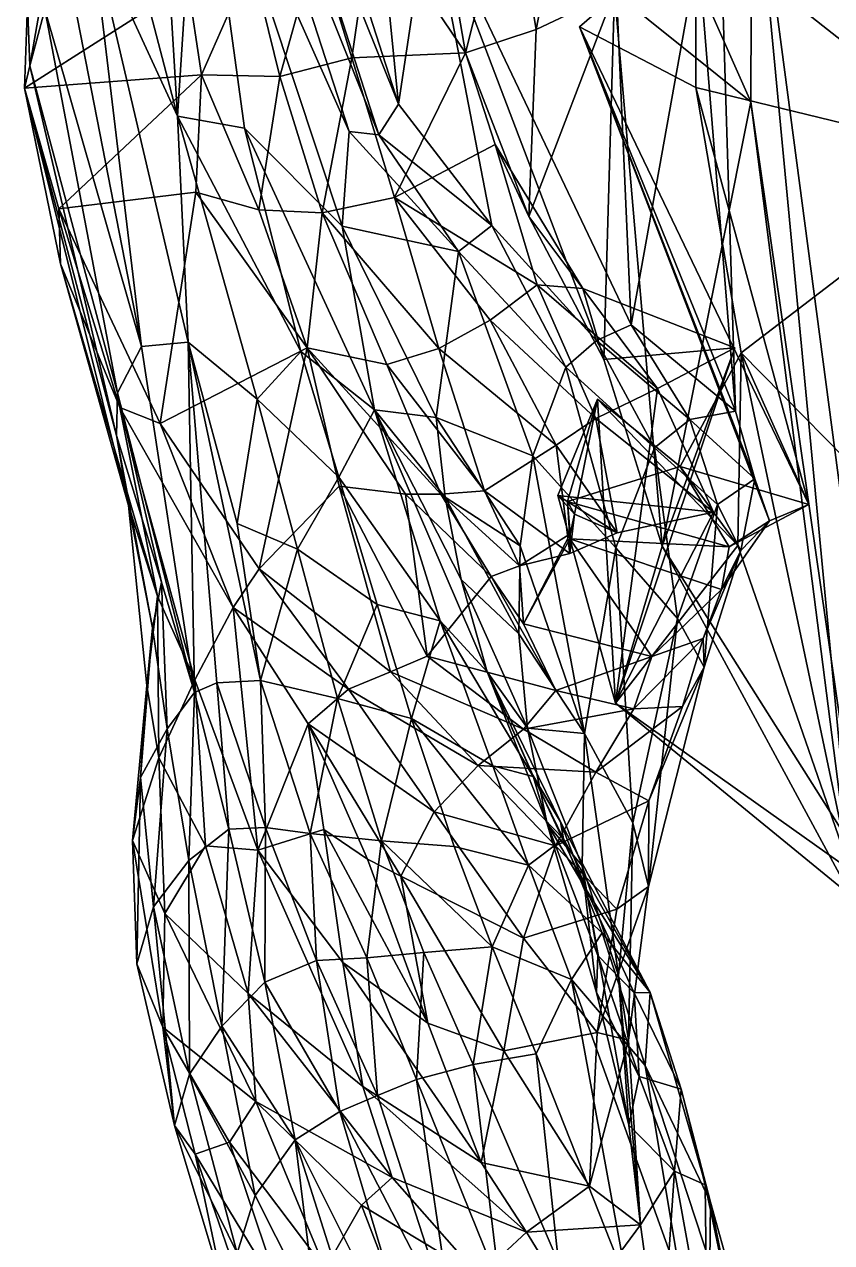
# Model space of a CAD drawing. Extents: x -0.45 to 0.39, y -1.3 to 2.18.
# Drawn here: x -0.1947 to -0.0981, y -0.6943 to -0.5484 of the extents above; entities that cross this region are included whole.
import ezdxf

# ---------------------------------------------------------------- set-up
doc = ezdxf.new("R2010")
doc.units = 0

msp = doc.modelspace()

# ---------------------------------------------------------------- linework, layer by layer
for points in [[(-0.15728, -0.48346, 1.07224), (-0.1499, -0.55792, 1.05752), (-0.16478, -0.51165, 1.0759)], [(-0.15728, -0.48346, 1.07224), (-0.14625, -0.53352, 1.04841), (-0.1499, -0.55792, 1.05752)], [(-0.14625, -0.53352, 1.04841), (-0.12642, -0.48554, 1.0496), (-0.12208, -0.58436, 1.05731)], [(-0.12208, -0.58436, 1.05731), (-0.12642, -0.48554, 1.0496), (-0.11169, -0.52657, 1.03896)], [(-0.11169, -0.52657, 1.03896), (-0.0806, -0.49521, 0.9767), (-0.07875, -0.56461, 1.02342)], [(-0.16478, -0.51165, 1.0759), (-0.1499, -0.55792, 1.05752), (-0.16763, -0.51376, 1.06895)], [(-0.16763, -0.51376, 1.06895), (-0.15227, -0.5616, 1.05031), (-0.17043, -0.51608, 1.05935)], [(-0.1499, -0.55792, 1.05752), (-0.15227, -0.5616, 1.05031), (-0.16763, -0.51376, 1.06895)], [(-0.17043, -0.51608, 1.05935), (-0.15582, -0.56122, 1.03928), (-0.17386, -0.52064, 1.04474)], [(-0.15227, -0.5616, 1.05031), (-0.15582, -0.56122, 1.03928), (-0.17043, -0.51608, 1.05935)], [(-0.17882, -0.5184, 1.06805), (-0.17638, -0.55936, 1.02355), (-0.18525, -0.5253, 1.0745)], [(-0.17882, -0.5184, 1.06805), (-0.17386, -0.52064, 1.04474), (-0.17638, -0.55936, 1.02355)], [(-0.17386, -0.52064, 1.04474), (-0.16833, -0.5608, 1.01551), (-0.17638, -0.55936, 1.02355)], [(-0.15582, -0.56122, 1.03928), (-0.15668, -0.57253, 1.02207), (-0.17386, -0.52064, 1.04474)], [(-0.17386, -0.52064, 1.04474), (-0.15668, -0.57253, 1.02207), (-0.16833, -0.5608, 1.01551)], [(-0.12837, -0.5228, 1.21313), (-0.13656, -0.5306, 1.19972), (-0.13343, -0.54899, 1.20858)], [(-0.12837, -0.5228, 1.21313), (-0.13343, -0.54899, 1.20858), (-0.12406, -0.54454, 1.22359)], [(-0.10763, -0.5242, 1.27492), (-0.11299, -0.54588, 1.24725), (-0.10776, -0.55766, 1.25811)], [(-0.10763, -0.5242, 1.27492), (-0.10776, -0.55766, 1.25811), (-0.09503, -0.65717, 1.27955)], [(-0.08994, -0.6582, 1.31352), (-0.10763, -0.5242, 1.27492), (-0.09503, -0.65717, 1.27955)], [(-0.0961, -0.54793, 1.28456), (-0.10763, -0.5242, 1.27492), (-0.08994, -0.6582, 1.31352)], [(-0.18525, -0.5253, 1.0745), (-0.17638, -0.55936, 1.02355), (-0.18665, -0.53697, 1.0418)], [(-0.12208, -0.58436, 1.05731), (-0.11169, -0.52657, 1.03896), (-0.10958, -0.59472, 1.07262)], [(-0.11431, -0.53658, 1.04899), (-0.11169, -0.52657, 1.03896), (-0.07875, -0.56461, 1.02342)], [(-0.11431, -0.53658, 1.04899), (-0.10958, -0.59472, 1.07262), (-0.11169, -0.52657, 1.03896)], [(-0.14496, -0.53389, 1.19137), (-0.14191, -0.55178, 1.19688), (-0.13656, -0.5306, 1.19972)], [(-0.13343, -0.54899, 1.20858), (-0.13656, -0.5306, 1.19972), (-0.14191, -0.55178, 1.19688)], [(-0.15304, -0.5353, 1.18236), (-0.14191, -0.55178, 1.19688), (-0.14496, -0.53389, 1.19137)], [(-0.14625, -0.53352, 1.04841), (-0.13875, -0.57248, 1.04919), (-0.1499, -0.55792, 1.05752)], [(-0.12208, -0.58436, 1.05731), (-0.12624, -0.58623, 1.05167), (-0.14625, -0.53352, 1.04841)], [(-0.13875, -0.57248, 1.04919), (-0.14625, -0.53352, 1.04841), (-0.12624, -0.58623, 1.05167)], [(-0.19433, -0.54596, 1.09218), (-0.19083, -0.53507, 1.1142), (-0.19403, -0.55336, 1.06554)], [(-0.19083, -0.53507, 1.1142), (-0.19225, -0.54659, 1.05949), (-0.19403, -0.55336, 1.06554)], [(-0.1597, -0.53865, 1.17129), (-0.15552, -0.55237, 1.18226), (-0.15304, -0.5353, 1.18236)], [(-0.14191, -0.55178, 1.19688), (-0.15304, -0.5353, 1.18236), (-0.15552, -0.55237, 1.18226)], [(-0.11431, -0.53658, 1.04899), (-0.12825, -0.54869, 1.0626), (-0.10958, -0.59472, 1.07262)], [(-0.11434, -0.55596, 1.05551), (-0.12825, -0.54869, 1.0626), (-0.11431, -0.53658, 1.04899)], [(-0.11434, -0.55596, 1.05551), (-0.11431, -0.53658, 1.04899), (-0.07875, -0.56461, 1.02342)], [(-0.18932, -0.54257, 1.05178), (-0.18665, -0.53697, 1.0418), (-0.18067, -0.58697, 1.02104)], [(-0.18665, -0.53697, 1.0418), (-0.1751, -0.58644, 1.01199), (-0.18067, -0.58697, 1.02104)], [(-0.18665, -0.53697, 1.0418), (-0.17638, -0.55936, 1.02355), (-0.1751, -0.58644, 1.01199)], [(-0.16751, -0.54083, 1.1581), (-0.16413, -0.55464, 1.16797), (-0.1597, -0.53865, 1.17129)], [(-0.15552, -0.55237, 1.18226), (-0.1597, -0.53865, 1.17129), (-0.16413, -0.55464, 1.16797)], [(-0.16751, -0.54083, 1.1581), (-0.17511, -0.54351, 1.13701), (-0.17351, -0.55442, 1.14427)], [(-0.16413, -0.55464, 1.16797), (-0.16751, -0.54083, 1.1581), (-0.17351, -0.55442, 1.14427)], [(-0.19225, -0.54659, 1.05949), (-0.18932, -0.54257, 1.05178), (-0.18067, -0.58697, 1.02104)], [(-0.17511, -0.54351, 1.13701), (-0.19433, -0.54596, 1.09218), (-0.19469, -0.55601, 1.0881)], [(-0.17351, -0.55442, 1.14427), (-0.17511, -0.54351, 1.13701), (-0.19469, -0.55601, 1.0881)], [(-0.12406, -0.54454, 1.22359), (-0.13431, -0.57141, 1.19826), (-0.12533, -0.5885, 1.19288)], [(-0.13343, -0.54899, 1.20858), (-0.13431, -0.57141, 1.19826), (-0.12406, -0.54454, 1.22359)], [(-0.12406, -0.54454, 1.22359), (-0.12533, -0.5885, 1.19288), (-0.11838, -0.61088, 1.20651)], [(-0.11299, -0.54588, 1.24725), (-0.12406, -0.54454, 1.22359), (-0.10776, -0.55766, 1.25811)], [(-0.10776, -0.55766, 1.25811), (-0.12406, -0.54454, 1.22359), (-0.11838, -0.61088, 1.20651)], [(-0.19433, -0.54596, 1.09218), (-0.19403, -0.55336, 1.06554), (-0.19469, -0.55601, 1.0881)], [(-0.19403, -0.55336, 1.06554), (-0.19225, -0.54659, 1.05949), (-0.18353, -0.59253, 1.02838)], [(-0.19225, -0.54659, 1.05949), (-0.18067, -0.58697, 1.02104), (-0.18353, -0.59253, 1.02838)], [(-0.13343, -0.54899, 1.20858), (-0.14191, -0.55178, 1.19688), (-0.13431, -0.57141, 1.19826)], [(-0.11434, -0.55596, 1.05551), (-0.10082, -0.60589, 1.1126), (-0.12825, -0.54869, 1.0626)], [(-0.10082, -0.60589, 1.1126), (-0.10554, -0.60783, 1.10483), (-0.12825, -0.54869, 1.0626)], [(-0.10726, -0.6028, 1.08466), (-0.12825, -0.54869, 1.0626), (-0.10554, -0.60783, 1.10483)], [(-0.12825, -0.54869, 1.0626), (-0.10726, -0.6028, 1.08466), (-0.10958, -0.59472, 1.07262)], [(-0.15552, -0.55237, 1.18226), (-0.16413, -0.55464, 1.16797), (-0.15905, -0.57097, 1.17147)], [(-0.15041, -0.56912, 1.1866), (-0.15552, -0.55237, 1.18226), (-0.15905, -0.57097, 1.17147)], [(-0.14191, -0.55178, 1.19688), (-0.15552, -0.55237, 1.18226), (-0.15041, -0.56912, 1.1866)], [(-0.15041, -0.56912, 1.1866), (-0.13837, -0.56277, 1.20207), (-0.14191, -0.55178, 1.19688)], [(-0.13837, -0.56277, 1.20207), (-0.13431, -0.57141, 1.19826), (-0.14191, -0.55178, 1.19688)], [(-0.19469, -0.55601, 1.0881), (-0.19403, -0.55336, 1.06554), (-0.18366, -0.59764, 1.03288)], [(-0.19469, -0.55601, 1.0881), (-0.19057, -0.57049, 1.10528), (-0.17351, -0.55442, 1.14427)], [(-0.19403, -0.55336, 1.06554), (-0.18353, -0.59253, 1.02838), (-0.18366, -0.59764, 1.03288)], [(-0.17419, -0.56847, 1.13268), (-0.17351, -0.55442, 1.14427), (-0.19057, -0.57049, 1.10528)], [(-0.16662, -0.57058, 1.15375), (-0.17351, -0.55442, 1.14427), (-0.17419, -0.56847, 1.13268)], [(-0.17351, -0.55442, 1.14427), (-0.16662, -0.57058, 1.15375), (-0.16413, -0.55464, 1.16797)], [(-0.15905, -0.57097, 1.17147), (-0.16413, -0.55464, 1.16797), (-0.16662, -0.57058, 1.15375)], [(-0.19037, -0.57705, 1.0788), (-0.19469, -0.55601, 1.0881), (-0.18221, -0.60602, 1.0416)], [(-0.18366, -0.59764, 1.03288), (-0.18221, -0.60602, 1.0416), (-0.19469, -0.55601, 1.0881)], [(-0.19057, -0.57049, 1.10528), (-0.19469, -0.55601, 1.0881), (-0.19037, -0.57705, 1.0788)], [(-0.10893, -0.58772, 1.08113), (-0.11434, -0.55596, 1.05551), (-0.07875, -0.56461, 1.02342)], [(-0.11434, -0.55596, 1.05551), (-0.10893, -0.58772, 1.08113), (-0.10082, -0.60589, 1.1126)], [(-0.1499, -0.55792, 1.05752), (-0.13875, -0.57248, 1.04919), (-0.15227, -0.5616, 1.05031)], [(-0.10776, -0.55766, 1.25811), (-0.11838, -0.61088, 1.20651), (-0.09342, -0.65702, 1.2468)], [(-0.09503, -0.65717, 1.27955), (-0.10776, -0.55766, 1.25811), (-0.09342, -0.65702, 1.2468)], [(-0.17638, -0.55936, 1.02355), (-0.16159, -0.58754, 0.99909), (-0.16685, -0.59328, 0.99705)], [(-0.16685, -0.59328, 0.99705), (-0.1751, -0.58644, 1.01199), (-0.17638, -0.55936, 1.02355)], [(-0.16833, -0.5608, 1.01551), (-0.16159, -0.58754, 0.99909), (-0.17638, -0.55936, 1.02355)], [(-0.16833, -0.5608, 1.01551), (-0.15281, -0.59456, 0.98996), (-0.16159, -0.58754, 0.99909)], [(-0.15668, -0.57253, 1.02207), (-0.15281, -0.59456, 0.98996), (-0.16833, -0.5608, 1.01551)], [(-0.15582, -0.56122, 1.03928), (-0.14272, -0.57559, 1.0395), (-0.15668, -0.57253, 1.02207)], [(-0.15227, -0.5616, 1.05031), (-0.14272, -0.57559, 1.0395), (-0.15582, -0.56122, 1.03928)], [(-0.13875, -0.57248, 1.04919), (-0.14272, -0.57559, 1.0395), (-0.15227, -0.5616, 1.05031)], [(-0.13837, -0.56277, 1.20207), (-0.15041, -0.56912, 1.1866), (-0.13333, -0.57957, 1.20261)], [(-0.13431, -0.57141, 1.19826), (-0.13837, -0.56277, 1.20207), (-0.12788, -0.58002, 1.20313)], [(-0.13333, -0.57957, 1.20261), (-0.12788, -0.58002, 1.20313), (-0.13837, -0.56277, 1.20207)], [(-0.10893, -0.58772, 1.08113), (-0.07875, -0.56461, 1.02342), (-0.07391, -0.62332, 1.08079)], [(-0.19057, -0.57049, 1.10528), (-0.17843, -0.59618, 1.11465), (-0.17419, -0.56847, 1.13268)], [(-0.16084, -0.58712, 1.15158), (-0.17419, -0.56847, 1.13268), (-0.17843, -0.59618, 1.11465)], [(-0.17419, -0.56847, 1.13268), (-0.16084, -0.58712, 1.15158), (-0.16662, -0.57058, 1.15375)], [(-0.19037, -0.57705, 1.0788), (-0.18326, -0.59426, 1.08662), (-0.19057, -0.57049, 1.10528)], [(-0.17843, -0.59618, 1.11465), (-0.19057, -0.57049, 1.10528), (-0.18326, -0.59426, 1.08662)], [(-0.15041, -0.56912, 1.1866), (-0.15905, -0.57097, 1.17147), (-0.14508, -0.58721, 1.18455)], [(-0.14508, -0.58721, 1.18455), (-0.13895, -0.58381, 1.19517), (-0.15041, -0.56912, 1.1866)], [(-0.13895, -0.58381, 1.19517), (-0.13333, -0.57957, 1.20261), (-0.15041, -0.56912, 1.1866)], [(-0.16662, -0.57058, 1.15375), (-0.16084, -0.58712, 1.15158), (-0.15905, -0.57097, 1.17147)], [(-0.1513, -0.58912, 1.17318), (-0.15905, -0.57097, 1.17147), (-0.16084, -0.58712, 1.15158)], [(-0.1513, -0.58912, 1.17318), (-0.14508, -0.58721, 1.18455), (-0.15905, -0.57097, 1.17147)], [(-0.12533, -0.5885, 1.19288), (-0.13431, -0.57141, 1.19826), (-0.12788, -0.58002, 1.20313)], [(-0.14272, -0.57559, 1.0395), (-0.1454, -0.59547, 1.00155), (-0.15668, -0.57253, 1.02207)], [(-0.15668, -0.57253, 1.02207), (-0.1454, -0.59547, 1.00155), (-0.15281, -0.59456, 0.98996)], [(-0.14272, -0.57559, 1.0395), (-0.13875, -0.57248, 1.04919), (-0.12989, -0.58945, 1.04132)], [(-0.12624, -0.58623, 1.05167), (-0.12989, -0.58945, 1.04132), (-0.13875, -0.57248, 1.04919)], [(-0.14272, -0.57559, 1.0395), (-0.13384, -0.60006, 1.01614), (-0.1454, -0.59547, 1.00155)], [(-0.12989, -0.58945, 1.04132), (-0.13384, -0.60006, 1.01614), (-0.14272, -0.57559, 1.0395)], [(-0.18326, -0.59426, 1.08662), (-0.19037, -0.57705, 1.0788), (-0.17876, -0.61687, 1.05143)], [(-0.18221, -0.60602, 1.0416), (-0.17876, -0.61687, 1.05143), (-0.19037, -0.57705, 1.0788)], [(-0.13333, -0.57957, 1.20261), (-0.13895, -0.58381, 1.19517), (-0.12632, -0.5956, 1.20248)], [(-0.12788, -0.58002, 1.20313), (-0.13333, -0.57957, 1.20261), (-0.11892, -0.59199, 1.2109)], [(-0.12632, -0.5956, 1.20248), (-0.11892, -0.59199, 1.2109), (-0.13333, -0.57957, 1.20261)], [(-0.12533, -0.5885, 1.19288), (-0.12788, -0.58002, 1.20313), (-0.10967, -0.58714, 1.21643)], [(-0.12788, -0.58002, 1.20313), (-0.11892, -0.59199, 1.2109), (-0.10967, -0.58714, 1.21643)], [(-0.13895, -0.58381, 1.19517), (-0.14508, -0.58721, 1.18455), (-0.13107, -0.59878, 1.19264)], [(-0.13107, -0.59878, 1.19264), (-0.12632, -0.5956, 1.20248), (-0.13895, -0.58381, 1.19517)], [(-0.12624, -0.58623, 1.05167), (-0.12208, -0.58436, 1.05731), (-0.11506, -0.59569, 1.06489)], [(-0.10958, -0.59472, 1.07262), (-0.11506, -0.59569, 1.06489), (-0.12208, -0.58436, 1.05731)], [(-0.18067, -0.58697, 1.02104), (-0.1751, -0.58644, 1.01199), (-0.17432, -0.62841, 0.94865)], [(-0.1751, -0.58644, 1.01199), (-0.16645, -0.62698, 0.93841), (-0.17166, -0.62724, 0.94363)], [(-0.17432, -0.62841, 0.94865), (-0.1751, -0.58644, 1.01199), (-0.17166, -0.62724, 0.94363)], [(-0.1751, -0.58644, 1.01199), (-0.16923, -0.60817, 0.97295), (-0.16645, -0.62698, 0.93841)], [(-0.1751, -0.58644, 1.01199), (-0.16685, -0.59328, 0.99705), (-0.16923, -0.60817, 0.97295)], [(-0.12989, -0.58945, 1.04132), (-0.12624, -0.58623, 1.05167), (-0.11927, -0.59908, 1.05244)], [(-0.11506, -0.59569, 1.06489), (-0.11927, -0.59908, 1.05244), (-0.12624, -0.58623, 1.05167)], [(-0.18353, -0.59253, 1.02838), (-0.18067, -0.58697, 1.02104), (-0.17432, -0.62841, 0.94865)], [(-0.17843, -0.59618, 1.11465), (-0.16659, -0.61357, 1.11738), (-0.16084, -0.58712, 1.15158)], [(-0.15706, -0.60261, 0.97762), (-0.16685, -0.59328, 0.99705), (-0.16159, -0.58754, 0.99909)], [(-0.15703, -0.60369, 1.13345), (-0.16084, -0.58712, 1.15158), (-0.16659, -0.61357, 1.11738)], [(-0.16159, -0.58754, 0.99909), (-0.15281, -0.59456, 0.98996), (-0.15706, -0.60261, 0.97762)], [(-0.14909, -0.60464, 1.15377), (-0.16084, -0.58712, 1.15158), (-0.15703, -0.60369, 1.13345)], [(-0.1513, -0.58912, 1.17318), (-0.16084, -0.58712, 1.15158), (-0.14484, -0.60465, 1.16542)], [(-0.16084, -0.58712, 1.15158), (-0.14909, -0.60464, 1.15377), (-0.14484, -0.60465, 1.16542)], [(-0.14508, -0.58721, 1.18455), (-0.1513, -0.58912, 1.17318), (-0.13962, -0.60424, 1.17625)], [(-0.13962, -0.60424, 1.17625), (-0.13107, -0.59878, 1.19264), (-0.14508, -0.58721, 1.18455)], [(-0.12533, -0.5885, 1.19288), (-0.10967, -0.58714, 1.21643), (-0.11838, -0.61088, 1.20651)], [(-0.12395, -0.62967, 1.15451), (-0.10967, -0.58714, 1.21643), (-0.11892, -0.59199, 1.2109)], [(-0.10967, -0.58714, 1.21643), (-0.12395, -0.62967, 1.15451), (-0.11838, -0.61088, 1.20651)], [(-0.10893, -0.58772, 1.08113), (-0.10932, -0.61081, 1.12595), (-0.11623, -0.60134, 1.11276)], [(-0.10893, -0.58772, 1.08113), (-0.11623, -0.60134, 1.11276), (-0.10082, -0.60589, 1.1126)], [(-0.10932, -0.61081, 1.12595), (-0.10893, -0.58772, 1.08113), (-0.09585, -0.64964, 1.14733)], [(-0.09585, -0.64964, 1.14733), (-0.10893, -0.58772, 1.08113), (-0.07391, -0.62332, 1.08079)], [(-0.14484, -0.60465, 1.16542), (-0.13962, -0.60424, 1.17625), (-0.1513, -0.58912, 1.17318)], [(-0.13384, -0.60006, 1.01614), (-0.12989, -0.58945, 1.04132), (-0.1239, -0.61107, 1.02357)], [(-0.11927, -0.59908, 1.05244), (-0.1239, -0.61107, 1.02357), (-0.12989, -0.58945, 1.04132)], [(-0.11892, -0.59199, 1.2109), (-0.12632, -0.5956, 1.20248), (-0.11224, -0.60682, 1.2071)], [(-0.11224, -0.60682, 1.2071), (-0.12395, -0.62967, 1.15451), (-0.11892, -0.59199, 1.2109)], [(-0.18366, -0.59764, 1.03288), (-0.18353, -0.59253, 1.02838), (-0.17829, -0.61519, 0.98747)], [(-0.18353, -0.59253, 1.02838), (-0.17432, -0.62841, 0.94865), (-0.17829, -0.61519, 0.98747)], [(-0.16202, -0.61124, 0.9643), (-0.16923, -0.60817, 0.97295), (-0.16685, -0.59328, 0.99705)], [(-0.16685, -0.59328, 0.99705), (-0.15706, -0.60261, 0.97762), (-0.16202, -0.61124, 0.9643)], [(-0.12395, -0.62967, 1.15451), (-0.13085, -0.6048, 1.13295), (-0.12611, -0.59328, 1.11281)], [(-0.13085, -0.6048, 1.13295), (-0.12886, -0.60706, 1.13915), (-0.12611, -0.59328, 1.11281)], [(-0.12611, -0.59328, 1.11281), (-0.1297, -0.60552, 1.12197), (-0.11623, -0.60134, 1.11276)], [(-0.1297, -0.60552, 1.12197), (-0.12611, -0.59328, 1.11281), (-0.12886, -0.60706, 1.13915)], [(-0.10932, -0.61081, 1.12595), (-0.12395, -0.62967, 1.15451), (-0.12611, -0.59328, 1.11281)], [(-0.10932, -0.61081, 1.12595), (-0.12611, -0.59328, 1.11281), (-0.11623, -0.60134, 1.11276)], [(-0.17876, -0.61687, 1.05143), (-0.17431, -0.6269, 1.05631), (-0.18326, -0.59426, 1.08662)], [(-0.16971, -0.61822, 1.09536), (-0.18326, -0.59426, 1.08662), (-0.17431, -0.6269, 1.05631)], [(-0.18326, -0.59426, 1.08662), (-0.16971, -0.61822, 1.09536), (-0.17843, -0.59618, 1.11465)], [(-0.14493, -0.61983, 0.95589), (-0.15706, -0.60261, 0.97762), (-0.15281, -0.59456, 0.98996)], [(-0.15281, -0.59456, 0.98996), (-0.13929, -0.62591, 0.95799), (-0.14493, -0.61983, 0.95589)], [(-0.1454, -0.59547, 1.00155), (-0.14434, -0.60502, 0.98639), (-0.15281, -0.59456, 0.98996)], [(-0.14434, -0.60502, 0.98639), (-0.1424, -0.61487, 0.9719), (-0.15281, -0.59456, 0.98996)], [(-0.1424, -0.61487, 0.9719), (-0.13929, -0.62591, 0.95799), (-0.15281, -0.59456, 0.98996)], [(-0.11506, -0.59569, 1.06489), (-0.10958, -0.59472, 1.07262), (-0.10726, -0.6028, 1.08466)], [(-0.16659, -0.61357, 1.11738), (-0.17843, -0.59618, 1.11465), (-0.16971, -0.61822, 1.09536)], [(-0.1454, -0.59547, 1.00155), (-0.13535, -0.61084, 0.99742), (-0.14434, -0.60502, 0.98639)], [(-0.13384, -0.60006, 1.01614), (-0.13535, -0.61084, 0.99742), (-0.1454, -0.59547, 1.00155)], [(-0.12632, -0.5956, 1.20248), (-0.13107, -0.59878, 1.19264), (-0.12375, -0.60929, 1.17891)], [(-0.12375, -0.60929, 1.17891), (-0.11224, -0.60682, 1.2071), (-0.12632, -0.5956, 1.20248)], [(-0.11927, -0.59908, 1.05244), (-0.11506, -0.59569, 1.06489), (-0.11175, -0.60587, 1.07038)], [(-0.10726, -0.6028, 1.08466), (-0.11175, -0.60587, 1.07038), (-0.11506, -0.59569, 1.06489)], [(-0.18221, -0.60602, 1.0416), (-0.18366, -0.59764, 1.03288), (-0.17934, -0.62065, 0.9954)], [(-0.17829, -0.61519, 0.98747), (-0.17934, -0.62065, 0.9954), (-0.18366, -0.59764, 1.03288)], [(-0.13107, -0.59878, 1.19264), (-0.13962, -0.60424, 1.17625), (-0.12943, -0.61175, 1.16791)], [(-0.12943, -0.61175, 1.16791), (-0.12375, -0.60929, 1.17891), (-0.13107, -0.59878, 1.19264)], [(-0.1239, -0.61107, 1.02357), (-0.11927, -0.59908, 1.05244), (-0.11652, -0.61953, 1.03851)], [(-0.11175, -0.60587, 1.07038), (-0.11652, -0.61953, 1.03851), (-0.11927, -0.59908, 1.05244)], [(-0.13535, -0.61084, 0.99742), (-0.13384, -0.60006, 1.01614), (-0.12765, -0.63332, 0.98658)], [(-0.1239, -0.61107, 1.02357), (-0.12765, -0.63332, 0.98658), (-0.13384, -0.60006, 1.01614)], [(-0.15247, -0.61786, 0.9541), (-0.16202, -0.61124, 0.9643), (-0.15706, -0.60261, 0.97762)], [(-0.15706, -0.60261, 0.97762), (-0.14493, -0.61983, 0.95589), (-0.15247, -0.61786, 0.9541)], [(-0.11034, -0.61094, 1.12221), (-0.11623, -0.60134, 1.11276), (-0.1297, -0.60552, 1.12197)], [(-0.11623, -0.60134, 1.11276), (-0.11034, -0.61094, 1.12221), (-0.10082, -0.60589, 1.1126)], [(-0.15703, -0.60369, 1.13345), (-0.16659, -0.61357, 1.11738), (-0.15088, -0.62593, 1.12801)], [(-0.15703, -0.60369, 1.13345), (-0.15088, -0.62593, 1.12801), (-0.1465, -0.62406, 1.14394)], [(-0.14909, -0.60464, 1.15377), (-0.15703, -0.60369, 1.13345), (-0.1465, -0.62406, 1.14394)], [(-0.11175, -0.60587, 1.07038), (-0.10726, -0.6028, 1.08466), (-0.10897, -0.61138, 1.09146)], [(-0.10554, -0.60783, 1.10483), (-0.10897, -0.61138, 1.09146), (-0.10726, -0.6028, 1.08466)], [(-0.14909, -0.60464, 1.15377), (-0.1465, -0.62406, 1.14394), (-0.13882, -0.61452, 1.14765)], [(-0.14484, -0.60465, 1.16542), (-0.14909, -0.60464, 1.15377), (-0.13882, -0.61452, 1.14765)], [(-0.13962, -0.60424, 1.17625), (-0.14484, -0.60465, 1.16542), (-0.13542, -0.61325, 1.15542)], [(-0.13882, -0.61452, 1.14765), (-0.13542, -0.61325, 1.15542), (-0.14484, -0.60465, 1.16542)], [(-0.13535, -0.61084, 0.99742), (-0.1355, -0.62137, 0.98085), (-0.14434, -0.60502, 0.98639)], [(-0.14434, -0.60502, 0.98639), (-0.1355, -0.62137, 0.98085), (-0.1424, -0.61487, 0.9719)], [(-0.13542, -0.61325, 1.15542), (-0.12943, -0.61175, 1.16791), (-0.13962, -0.60424, 1.17625)], [(-0.13085, -0.6048, 1.13295), (-0.12395, -0.62967, 1.15451), (-0.11224, -0.60682, 1.2071)], [(-0.12886, -0.60706, 1.13915), (-0.13085, -0.6048, 1.13295), (-0.12375, -0.60929, 1.17891)], [(-0.11224, -0.60682, 1.2071), (-0.12375, -0.60929, 1.17891), (-0.13085, -0.6048, 1.13295)], [(-0.12886, -0.60706, 1.13915), (-0.12936, -0.60941, 1.13682), (-0.1297, -0.60552, 1.12197)], [(-0.1294, -0.61001, 1.11578), (-0.1297, -0.60552, 1.12197), (-0.12936, -0.60941, 1.13682)], [(-0.1297, -0.60552, 1.12197), (-0.1294, -0.61001, 1.11578), (-0.11034, -0.61094, 1.12221)], [(-0.17934, -0.62065, 0.9954), (-0.18003, -0.62755, 1.00505), (-0.18221, -0.60602, 1.0416)], [(-0.17876, -0.61687, 1.05143), (-0.18221, -0.60602, 1.0416), (-0.18003, -0.62755, 1.00505)], [(-0.11652, -0.61953, 1.03851), (-0.11175, -0.60587, 1.07038), (-0.11335, -0.62535, 1.05941)], [(-0.10897, -0.61138, 1.09146), (-0.11335, -0.62535, 1.05941), (-0.11175, -0.60587, 1.07038)], [(-0.10554, -0.60783, 1.10483), (-0.10082, -0.60589, 1.1126), (-0.11034, -0.61094, 1.12221)], [(-0.16923, -0.60817, 0.97295), (-0.16202, -0.61124, 0.9643), (-0.16645, -0.62698, 0.93841)], [(-0.12375, -0.60929, 1.17891), (-0.12943, -0.61175, 1.16791), (-0.12886, -0.60706, 1.13915)], [(-0.12936, -0.60941, 1.13682), (-0.12886, -0.60706, 1.13915), (-0.12943, -0.61175, 1.16791)], [(-0.11034, -0.61094, 1.12221), (-0.11127, -0.61607, 1.11209), (-0.10554, -0.60783, 1.10483)], [(-0.10897, -0.61138, 1.09146), (-0.10554, -0.60783, 1.10483), (-0.11127, -0.61607, 1.11209)], [(-0.13495, -0.62018, 1.13599), (-0.12936, -0.60941, 1.13682), (-0.13542, -0.61325, 1.15542)], [(-0.12943, -0.61175, 1.16791), (-0.13542, -0.61325, 1.15542), (-0.12936, -0.60941, 1.13682)], [(-0.12936, -0.60941, 1.13682), (-0.13495, -0.62018, 1.13599), (-0.1294, -0.61001, 1.11578)], [(-0.15723, -0.6291, 0.93471), (-0.16645, -0.62698, 0.93841), (-0.16202, -0.61124, 0.9643)], [(-0.16202, -0.61124, 0.9643), (-0.15247, -0.61786, 0.9541), (-0.15723, -0.6291, 0.93471)], [(-0.1355, -0.62137, 0.98085), (-0.13535, -0.61084, 0.99742), (-0.12765, -0.63332, 0.98658)], [(-0.11961, -0.62409, 1.1214), (-0.1294, -0.61001, 1.11578), (-0.13495, -0.62018, 1.13599)], [(-0.1294, -0.61001, 1.11578), (-0.11961, -0.62409, 1.1214), (-0.11127, -0.61607, 1.11209)], [(-0.11127, -0.61607, 1.11209), (-0.11034, -0.61094, 1.12221), (-0.1294, -0.61001, 1.11578)], [(-0.12765, -0.63332, 0.98658), (-0.1239, -0.61107, 1.02357), (-0.12188, -0.64401, 0.99605)], [(-0.12395, -0.62967, 1.15451), (-0.10932, -0.61081, 1.12595), (-0.09585, -0.64964, 1.14733)], [(-0.11838, -0.61088, 1.20651), (-0.12395, -0.62967, 1.15451), (-0.08783, -0.65926, 1.18816)], [(-0.11652, -0.61953, 1.03851), (-0.12188, -0.64401, 0.99605), (-0.1239, -0.61107, 1.02357)], [(-0.09342, -0.65702, 1.2468), (-0.11838, -0.61088, 1.20651), (-0.08783, -0.65926, 1.18816)], [(-0.11335, -0.62535, 1.05941), (-0.10897, -0.61138, 1.09146), (-0.11347, -0.62194, 1.09604)], [(-0.11127, -0.61607, 1.11209), (-0.11347, -0.62194, 1.09604), (-0.10897, -0.61138, 1.09146)], [(-0.16659, -0.61357, 1.11738), (-0.16971, -0.61822, 1.09536), (-0.15591, -0.62801, 1.10936)], [(-0.16659, -0.61357, 1.11738), (-0.15591, -0.62801, 1.10936), (-0.15088, -0.62593, 1.12801)], [(-0.13542, -0.61325, 1.15542), (-0.13882, -0.61452, 1.14765), (-0.13495, -0.62018, 1.13599)], [(-0.17934, -0.62065, 0.9954), (-0.17829, -0.61519, 0.98747), (-0.17762, -0.63276, 0.95582)], [(-0.17432, -0.62841, 0.94865), (-0.17762, -0.63276, 0.95582), (-0.17829, -0.61519, 0.98747)], [(-0.13882, -0.61452, 1.14765), (-0.1465, -0.62406, 1.14394), (-0.13108, -0.62818, 1.13544)], [(-0.1355, -0.62137, 0.98085), (-0.1345, -0.63267, 0.96489), (-0.1424, -0.61487, 0.9719)], [(-0.1424, -0.61487, 0.9719), (-0.1345, -0.63267, 0.96489), (-0.13929, -0.62591, 0.95799)], [(-0.13108, -0.62818, 1.13544), (-0.13495, -0.62018, 1.13599), (-0.13882, -0.61452, 1.14765)], [(-0.18003, -0.62755, 1.00505), (-0.17858, -0.63622, 1.01304), (-0.17876, -0.61687, 1.05143)], [(-0.17431, -0.6269, 1.05631), (-0.17876, -0.61687, 1.05143), (-0.17858, -0.63622, 1.01304)], [(-0.11347, -0.62194, 1.09604), (-0.11127, -0.61607, 1.11209), (-0.11961, -0.62409, 1.1214)], [(-0.17431, -0.6269, 1.05631), (-0.16677, -0.64728, 1.03489), (-0.16971, -0.61822, 1.09536)], [(-0.16071, -0.63216, 1.0876), (-0.16971, -0.61822, 1.09536), (-0.16677, -0.64728, 1.03489)], [(-0.16971, -0.61822, 1.09536), (-0.16071, -0.63216, 1.0876), (-0.15591, -0.62801, 1.10936)], [(-0.14836, -0.6315, 0.93161), (-0.15723, -0.6291, 0.93471), (-0.15247, -0.61786, 0.9541)], [(-0.15247, -0.61786, 0.9541), (-0.14493, -0.61983, 0.95589), (-0.14836, -0.6315, 0.93161)], [(-0.13865, -0.6372, 0.93185), (-0.14836, -0.6315, 0.93161), (-0.14493, -0.61983, 0.95589)], [(-0.14493, -0.61983, 0.95589), (-0.13379, -0.63847, 0.94217), (-0.13865, -0.6372, 0.93185)], [(-0.13379, -0.63847, 0.94217), (-0.14493, -0.61983, 0.95589), (-0.13929, -0.62591, 0.95799)], [(-0.12188, -0.64401, 0.99605), (-0.11652, -0.61953, 1.03851), (-0.12001, -0.65164, 1.00946)], [(-0.11335, -0.62535, 1.05941), (-0.12001, -0.65164, 1.00946), (-0.11652, -0.61953, 1.03851)], [(-0.18003, -0.62755, 1.00505), (-0.17934, -0.62065, 0.9954), (-0.18078, -0.6386, 0.96555)], [(-0.17762, -0.63276, 0.95582), (-0.18078, -0.6386, 0.96555), (-0.17934, -0.62065, 0.9954)], [(-0.1355, -0.62137, 0.98085), (-0.12765, -0.63332, 0.98658), (-0.1345, -0.63267, 0.96489)], [(-0.13495, -0.62018, 1.13599), (-0.13108, -0.62818, 1.13544), (-0.11961, -0.62409, 1.1214)], [(-0.11961, -0.62409, 1.1214), (-0.12176, -0.63034, 1.10786), (-0.11347, -0.62194, 1.09604)], [(-0.11594, -0.63008, 1.0799), (-0.11347, -0.62194, 1.09604), (-0.12176, -0.63034, 1.10786)], [(-0.11347, -0.62194, 1.09604), (-0.11594, -0.63008, 1.0799), (-0.11335, -0.62535, 1.05941)], [(-0.1465, -0.62406, 1.14394), (-0.15088, -0.62593, 1.12801), (-0.13497, -0.63278, 1.12116)], [(-0.13497, -0.63278, 1.12116), (-0.13108, -0.62818, 1.13544), (-0.1465, -0.62406, 1.14394)], [(-0.12176, -0.63034, 1.10786), (-0.11961, -0.62409, 1.1214), (-0.13108, -0.62818, 1.13544)], [(-0.15088, -0.62593, 1.12801), (-0.15591, -0.62801, 1.10936), (-0.14038, -0.63714, 1.10377)], [(-0.14038, -0.63714, 1.10377), (-0.13497, -0.63278, 1.12116), (-0.15088, -0.62593, 1.12801)], [(-0.13929, -0.62591, 0.95799), (-0.13212, -0.64413, 0.95235), (-0.13384, -0.63832, 0.95208)], [(-0.1345, -0.63267, 0.96489), (-0.13212, -0.64413, 0.95235), (-0.13929, -0.62591, 0.95799)], [(-0.13052, -0.64389, 0.94523), (-0.13379, -0.63847, 0.94217), (-0.13929, -0.62591, 0.95799)], [(-0.13929, -0.62591, 0.95799), (-0.13384, -0.63832, 0.95208), (-0.13052, -0.64389, 0.94523)], [(-0.12001, -0.65164, 1.00946), (-0.11335, -0.62535, 1.05941), (-0.11997, -0.64136, 1.05828)], [(-0.11594, -0.63008, 1.0799), (-0.11997, -0.64136, 1.05828), (-0.11335, -0.62535, 1.05941)], [(-0.17858, -0.63622, 1.01304), (-0.173, -0.64675, 1.01571), (-0.17431, -0.6269, 1.05631)], [(-0.17432, -0.62841, 0.94865), (-0.17166, -0.62724, 0.94363), (-0.17023, -0.64478, 0.92041)], [(-0.16677, -0.64728, 1.03489), (-0.17431, -0.6269, 1.05631), (-0.173, -0.64675, 1.01571)], [(-0.17166, -0.62724, 0.94363), (-0.16645, -0.62698, 0.93841), (-0.16583, -0.64456, 0.91547)], [(-0.17166, -0.62724, 0.94363), (-0.16583, -0.64456, 0.91547), (-0.17023, -0.64478, 0.92041)], [(-0.16645, -0.62698, 0.93841), (-0.16048, -0.64529, 0.91217), (-0.16583, -0.64456, 0.91547)], [(-0.16645, -0.62698, 0.93841), (-0.15723, -0.6291, 0.93471), (-0.16048, -0.64529, 0.91217)], [(-0.17858, -0.63622, 1.01304), (-0.18003, -0.62755, 1.00505), (-0.18176, -0.64614, 0.97538)], [(-0.18078, -0.6386, 0.96555), (-0.18176, -0.64614, 0.97538), (-0.18003, -0.62755, 1.00505)], [(-0.17762, -0.63276, 0.95582), (-0.17432, -0.62841, 0.94865), (-0.17502, -0.64851, 0.9288)], [(-0.17023, -0.64478, 0.92041), (-0.17502, -0.64851, 0.9288), (-0.17432, -0.62841, 0.94865)], [(-0.15591, -0.62801, 1.10936), (-0.16071, -0.63216, 1.0876), (-0.14567, -0.6427, 1.08499)], [(-0.14567, -0.6427, 1.08499), (-0.14038, -0.63714, 1.10377), (-0.15591, -0.62801, 1.10936)], [(-0.13108, -0.62818, 1.13544), (-0.13497, -0.63278, 1.12116), (-0.12176, -0.63034, 1.10786)], [(-0.15194, -0.64615, 0.91261), (-0.16048, -0.64529, 0.91217), (-0.15723, -0.6291, 0.93471)], [(-0.15723, -0.6291, 0.93471), (-0.14836, -0.6315, 0.93161), (-0.15194, -0.64615, 0.91261)], [(-0.12176, -0.63034, 1.10786), (-0.1263, -0.63794, 1.09039), (-0.11594, -0.63008, 1.0799)], [(-0.11997, -0.64136, 1.05828), (-0.11594, -0.63008, 1.0799), (-0.1263, -0.63794, 1.09039)], [(-0.08783, -0.65926, 1.18816), (-0.12395, -0.62967, 1.15451), (-0.09585, -0.64964, 1.14733)], [(-0.14325, -0.64686, 0.91598), (-0.15194, -0.64615, 0.91261), (-0.14836, -0.6315, 0.93161)], [(-0.13437, -0.64909, 0.92145), (-0.14325, -0.64686, 0.91598), (-0.14836, -0.6315, 0.93161)], [(-0.13865, -0.6372, 0.93185), (-0.13437, -0.64909, 0.92145), (-0.14836, -0.6315, 0.93161)], [(-0.1263, -0.63794, 1.09039), (-0.12176, -0.63034, 1.10786), (-0.13497, -0.63278, 1.12116)], [(-0.18078, -0.6386, 0.96555), (-0.17762, -0.63276, 0.95582), (-0.17923, -0.65406, 0.93869)], [(-0.17502, -0.64851, 0.9288), (-0.17923, -0.65406, 0.93869), (-0.17762, -0.63276, 0.95582)], [(-0.16071, -0.63216, 1.0876), (-0.16677, -0.64728, 1.03489), (-0.15885, -0.64481, 1.0612)], [(-0.16071, -0.63216, 1.0876), (-0.15362, -0.64836, 1.06367), (-0.14962, -0.65041, 1.06356)], [(-0.16071, -0.63216, 1.0876), (-0.15885, -0.64481, 1.0612), (-0.15362, -0.64836, 1.06367)], [(-0.14962, -0.65041, 1.06356), (-0.14567, -0.6427, 1.08499), (-0.16071, -0.63216, 1.0876)], [(-0.13497, -0.63278, 1.12116), (-0.14038, -0.63714, 1.10377), (-0.1263, -0.63794, 1.09039)], [(-0.12765, -0.63332, 0.98658), (-0.12793, -0.64915, 0.96381), (-0.1345, -0.63267, 0.96489)], [(-0.1345, -0.63267, 0.96489), (-0.12793, -0.64915, 0.96381), (-0.13212, -0.64413, 0.95235)], [(-0.12793, -0.64915, 0.96381), (-0.12765, -0.63332, 0.98658), (-0.12358, -0.66228, 0.96923)], [(-0.12188, -0.64401, 0.99605), (-0.12358, -0.66228, 0.96923), (-0.12765, -0.63332, 0.98658)], [(-0.18176, -0.64614, 0.97538), (-0.1779, -0.65488, 0.9826), (-0.17858, -0.63622, 1.01304)], [(-0.173, -0.64675, 1.01571), (-0.17858, -0.63622, 1.01304), (-0.1779, -0.65488, 0.9826)], [(-0.14038, -0.63714, 1.10377), (-0.14567, -0.6427, 1.08499), (-0.13112, -0.64678, 1.07078)], [(-0.13112, -0.64678, 1.07078), (-0.1263, -0.63794, 1.09039), (-0.14038, -0.63714, 1.10377)], [(-0.13865, -0.6372, 0.93185), (-0.13019, -0.64593, 0.93487), (-0.13437, -0.64909, 0.92145)], [(-0.13019, -0.64593, 0.93487), (-0.13865, -0.6372, 0.93185), (-0.13379, -0.63847, 0.94217)], [(-0.18176, -0.64614, 0.97538), (-0.18078, -0.6386, 0.96555), (-0.18124, -0.66089, 0.94981)], [(-0.17923, -0.65406, 0.93869), (-0.18124, -0.66089, 0.94981), (-0.18078, -0.6386, 0.96555)], [(-0.13384, -0.63832, 0.95208), (-0.13212, -0.64413, 0.95235), (-0.12745, -0.65201, 0.94752)], [(-0.12745, -0.65201, 0.94752), (-0.13052, -0.64389, 0.94523), (-0.13384, -0.63832, 0.95208)], [(-0.13379, -0.63847, 0.94217), (-0.13052, -0.64389, 0.94523), (-0.13019, -0.64593, 0.93487)], [(-0.1263, -0.63794, 1.09039), (-0.13112, -0.64678, 1.07078), (-0.11997, -0.64136, 1.05828)], [(-0.1238, -0.65436, 1.03469), (-0.11997, -0.64136, 1.05828), (-0.13112, -0.64678, 1.07078)], [(-0.11997, -0.64136, 1.05828), (-0.1238, -0.65436, 1.03469), (-0.12001, -0.65164, 1.00946)], [(-0.14567, -0.6427, 1.08499), (-0.14962, -0.65041, 1.06356), (-0.13497, -0.65782, 1.04925)], [(-0.13497, -0.65782, 1.04925), (-0.13112, -0.64678, 1.07078), (-0.14567, -0.6427, 1.08499)], [(-0.17502, -0.64851, 0.9288), (-0.17023, -0.64478, 0.92041), (-0.17105, -0.66836, 0.91746)], [(-0.16592, -0.66311, 0.90925), (-0.17105, -0.66836, 0.91746), (-0.17023, -0.64478, 0.92041)], [(-0.17023, -0.64478, 0.92041), (-0.16583, -0.64456, 0.91547), (-0.16592, -0.66311, 0.90925)], [(-0.15885, -0.64481, 1.0612), (-0.16677, -0.64728, 1.03489), (-0.15658, -0.66073, 1.02746)], [(-0.15973, -0.66051, 0.90491), (-0.16592, -0.66311, 0.90925), (-0.16583, -0.64456, 0.91547)], [(-0.16583, -0.64456, 0.91547), (-0.16048, -0.64529, 0.91217), (-0.15973, -0.66051, 0.90491)], [(-0.15362, -0.64836, 1.06367), (-0.15885, -0.64481, 1.0612), (-0.14639, -0.668, 1.02935)], [(-0.15658, -0.66073, 1.02746), (-0.14639, -0.668, 1.02935), (-0.15885, -0.64481, 1.0612)], [(-0.12622, -0.66432, 0.95022), (-0.12608, -0.65989, 0.94954), (-0.13212, -0.64413, 0.95235)], [(-0.12608, -0.65989, 0.94954), (-0.12745, -0.65201, 0.94752), (-0.13212, -0.64413, 0.95235)], [(-0.12793, -0.64915, 0.96381), (-0.12622, -0.66432, 0.95022), (-0.13212, -0.64413, 0.95235)], [(-0.13052, -0.64389, 0.94523), (-0.12745, -0.65201, 0.94752), (-0.11981, -0.66432, 0.93862)], [(-0.11981, -0.66432, 0.93862), (-0.13019, -0.64593, 0.93487), (-0.13052, -0.64389, 0.94523)], [(-0.12358, -0.66228, 0.96923), (-0.12188, -0.64401, 0.99605), (-0.12239, -0.67006, 0.98214)], [(-0.12001, -0.65164, 1.00946), (-0.12239, -0.67006, 0.98214), (-0.12188, -0.64401, 0.99605)], [(-0.1779, -0.65488, 0.9826), (-0.18176, -0.64614, 0.97538), (-0.17814, -0.66848, 0.96018)], [(-0.18124, -0.66089, 0.94981), (-0.17814, -0.66848, 0.96018), (-0.18176, -0.64614, 0.97538)], [(-0.15369, -0.66019, 0.9035), (-0.15973, -0.66051, 0.90491), (-0.16048, -0.64529, 0.91217)], [(-0.16048, -0.64529, 0.91217), (-0.15194, -0.64615, 0.91261), (-0.15369, -0.66019, 0.9035)], [(-0.14688, -0.65954, 0.90498), (-0.15369, -0.66019, 0.9035), (-0.15194, -0.64615, 0.91261)], [(-0.13871, -0.65888, 0.90946), (-0.14688, -0.65954, 0.90498), (-0.15194, -0.64615, 0.91261)], [(-0.14325, -0.64686, 0.91598), (-0.13871, -0.65888, 0.90946), (-0.15194, -0.64615, 0.91261)], [(-0.12556, -0.65719, 0.92693), (-0.13437, -0.64909, 0.92145), (-0.13019, -0.64593, 0.93487)], [(-0.13019, -0.64593, 0.93487), (-0.11981, -0.66432, 0.93862), (-0.12556, -0.65719, 0.92693)], [(-0.1779, -0.65488, 0.9826), (-0.16791, -0.66445, 0.99027), (-0.173, -0.64675, 1.01571)], [(-0.16677, -0.64728, 1.03489), (-0.173, -0.64675, 1.01571), (-0.16791, -0.66445, 0.99027)], [(-0.16791, -0.66445, 0.99027), (-0.15417, -0.6756, 0.99419), (-0.16677, -0.64728, 1.03489)], [(-0.15658, -0.66073, 1.02746), (-0.16677, -0.64728, 1.03489), (-0.15417, -0.6756, 0.99419)], [(-0.14325, -0.64686, 0.91598), (-0.13437, -0.64909, 0.92145), (-0.13871, -0.65888, 0.90946)], [(-0.13112, -0.64678, 1.07078), (-0.13497, -0.65782, 1.04925), (-0.1238, -0.65436, 1.03469)], [(-0.17923, -0.65406, 0.93869), (-0.17502, -0.64851, 0.9288), (-0.17492, -0.6741, 0.92631)], [(-0.17105, -0.66836, 0.91746), (-0.17492, -0.6741, 0.92631), (-0.17502, -0.64851, 0.9288)], [(-0.15362, -0.64836, 1.06367), (-0.14639, -0.668, 1.02935), (-0.14962, -0.65041, 1.06356)], [(-0.12922, -0.66277, 0.91505), (-0.13871, -0.65888, 0.90946), (-0.13437, -0.64909, 0.92145)], [(-0.13437, -0.64909, 0.92145), (-0.12556, -0.65719, 0.92693), (-0.12922, -0.66277, 0.91505)], [(-0.12358, -0.66228, 0.96923), (-0.12236, -0.68021, 0.95406), (-0.12793, -0.64915, 0.96381)], [(-0.12622, -0.66432, 0.95022), (-0.12793, -0.64915, 0.96381), (-0.12236, -0.68021, 0.95406)], [(-0.14639, -0.668, 1.02935), (-0.13731, -0.67133, 1.02731), (-0.14962, -0.65041, 1.06356)], [(-0.13731, -0.67133, 1.02731), (-0.13497, -0.65782, 1.04925), (-0.14962, -0.65041, 1.06356)], [(-0.12745, -0.65201, 0.94752), (-0.12608, -0.65989, 0.94954), (-0.12173, -0.66439, 0.9472)], [(-0.12173, -0.66439, 0.9472), (-0.11981, -0.66432, 0.93862), (-0.12745, -0.65201, 0.94752)], [(-0.1238, -0.65436, 1.03469), (-0.12615, -0.66911, 1.01111), (-0.12001, -0.65164, 1.00946)], [(-0.12239, -0.67006, 0.98214), (-0.12001, -0.65164, 1.00946), (-0.12615, -0.66911, 1.01111)], [(-0.18124, -0.66089, 0.94981), (-0.17923, -0.65406, 0.93869), (-0.17673, -0.68028, 0.93697)], [(-0.17492, -0.6741, 0.92631), (-0.17673, -0.68028, 0.93697), (-0.17923, -0.65406, 0.93869)], [(-0.17814, -0.66848, 0.96018), (-0.16698, -0.67739, 0.96901), (-0.1779, -0.65488, 0.9826)], [(-0.16791, -0.66445, 0.99027), (-0.1779, -0.65488, 0.9826), (-0.16698, -0.67739, 0.96901)], [(-0.12615, -0.66911, 1.01111), (-0.1238, -0.65436, 1.03469), (-0.13497, -0.65782, 1.04925)], [(-0.13497, -0.65782, 1.04925), (-0.13731, -0.67133, 1.02731), (-0.12615, -0.66911, 1.01111)], [(-0.12041, -0.67308, 0.9215), (-0.12922, -0.66277, 0.91505), (-0.12556, -0.65719, 0.92693)], [(-0.12556, -0.65719, 0.92693), (-0.11981, -0.66432, 0.93862), (-0.12041, -0.67308, 0.9215)], [(-0.14688, -0.65954, 0.90498), (-0.13871, -0.65888, 0.90946), (-0.14097, -0.67294, 0.90099)], [(-0.13343, -0.67166, 0.90571), (-0.14097, -0.67294, 0.90099), (-0.13871, -0.65888, 0.90946)], [(-0.13871, -0.65888, 0.90946), (-0.12922, -0.66277, 0.91505), (-0.13343, -0.67166, 0.90571)], [(-0.17814, -0.66848, 0.96018), (-0.18124, -0.66089, 0.94981), (-0.17673, -0.68028, 0.93697)], [(-0.15973, -0.66051, 0.90491), (-0.15693, -0.6786, 0.90108), (-0.16592, -0.66311, 0.90925)], [(-0.15973, -0.66051, 0.90491), (-0.15369, -0.66019, 0.9035), (-0.15242, -0.67666, 0.89944)], [(-0.15242, -0.67666, 0.89944), (-0.15693, -0.6786, 0.90108), (-0.15973, -0.66051, 0.90491)], [(-0.15417, -0.6756, 0.99419), (-0.14002, -0.68469, 0.99411), (-0.15658, -0.66073, 1.02746)], [(-0.14639, -0.668, 1.02935), (-0.15658, -0.66073, 1.02746), (-0.14002, -0.68469, 0.99411)], [(-0.15369, -0.66019, 0.9035), (-0.14688, -0.65954, 0.90498), (-0.14776, -0.67475, 0.89901)], [(-0.14776, -0.67475, 0.89901), (-0.15242, -0.67666, 0.89944), (-0.15369, -0.66019, 0.9035)], [(-0.14097, -0.67294, 0.90099), (-0.14776, -0.67475, 0.89901), (-0.14688, -0.65954, 0.90498)], [(-0.12608, -0.65989, 0.94954), (-0.12622, -0.66432, 0.95022), (-0.12113, -0.67438, 0.95157)], [(-0.12113, -0.67438, 0.95157), (-0.12173, -0.66439, 0.9472), (-0.12608, -0.65989, 0.94954)], [(-0.12239, -0.67006, 0.98214), (-0.12095, -0.69217, 0.96601), (-0.12358, -0.66228, 0.96923)], [(-0.12236, -0.68021, 0.95406), (-0.12358, -0.66228, 0.96923), (-0.12095, -0.69217, 0.96601)], [(-0.17105, -0.66836, 0.91746), (-0.16592, -0.66311, 0.90925), (-0.16227, -0.68199, 0.90516)], [(-0.15693, -0.6786, 0.90108), (-0.16227, -0.68199, 0.90516), (-0.16592, -0.66311, 0.90925)], [(-0.13343, -0.67166, 0.90571), (-0.12922, -0.66277, 0.91505), (-0.12252, -0.69933, 0.89982)], [(-0.12922, -0.66277, 0.91505), (-0.12041, -0.67308, 0.9215), (-0.116, -0.69945, 0.90641)], [(-0.116, -0.69945, 0.90641), (-0.12252, -0.69933, 0.89982), (-0.12922, -0.66277, 0.91505)], [(-0.15417, -0.6756, 0.99419), (-0.16791, -0.66445, 0.99027), (-0.15069, -0.68647, 0.97296)], [(-0.16698, -0.67739, 0.96901), (-0.15069, -0.68647, 0.97296), (-0.16791, -0.66445, 0.99027)], [(-0.12236, -0.68021, 0.95406), (-0.12113, -0.67438, 0.95157), (-0.12622, -0.66432, 0.95022)], [(-0.11609, -0.67591, 0.94946), (-0.11981, -0.66432, 0.93862), (-0.12173, -0.66439, 0.9472)], [(-0.12173, -0.66439, 0.9472), (-0.12113, -0.67438, 0.95157), (-0.11609, -0.67591, 0.94946)], [(-0.11257, -0.68946, 0.93052), (-0.12041, -0.67308, 0.9215), (-0.11981, -0.66432, 0.93862)], [(-0.11981, -0.66432, 0.93862), (-0.11609, -0.67591, 0.94946), (-0.11257, -0.68946, 0.93052)], [(-0.14639, -0.668, 1.02935), (-0.14002, -0.68469, 0.99411), (-0.13731, -0.67133, 1.02731)], [(-0.17427, -0.6837, 0.94946), (-0.17814, -0.66848, 0.96018), (-0.17673, -0.68028, 0.93697)], [(-0.17814, -0.66848, 0.96018), (-0.17427, -0.6837, 0.94946), (-0.17015, -0.68225, 0.95922)], [(-0.17814, -0.66848, 0.96018), (-0.17015, -0.68225, 0.95922), (-0.16698, -0.67739, 0.96901)], [(-0.17492, -0.6741, 0.92631), (-0.17105, -0.66836, 0.91746), (-0.16707, -0.68864, 0.91367)], [(-0.16707, -0.68864, 0.91367), (-0.17105, -0.66836, 0.91746), (-0.16227, -0.68199, 0.90516)], [(-0.12708, -0.68754, 0.98972), (-0.12615, -0.66911, 1.01111), (-0.13731, -0.67133, 1.02731)], [(-0.12615, -0.66911, 1.01111), (-0.12708, -0.68754, 0.98972), (-0.12239, -0.67006, 0.98214)], [(-0.12095, -0.69217, 0.96601), (-0.12239, -0.67006, 0.98214), (-0.12708, -0.68754, 0.98972)], [(-0.14097, -0.67294, 0.90099), (-0.13343, -0.67166, 0.90571), (-0.13079, -0.69668, 0.89547)], [(-0.14002, -0.68469, 0.99411), (-0.12708, -0.68754, 0.98972), (-0.13731, -0.67133, 1.02731)], [(-0.12252, -0.69933, 0.89982), (-0.13079, -0.69668, 0.89547), (-0.13343, -0.67166, 0.90571)], [(-0.17673, -0.68028, 0.93697), (-0.17492, -0.6741, 0.92631), (-0.16921, -0.69555, 0.92012)], [(-0.16921, -0.69555, 0.92012), (-0.17492, -0.6741, 0.92631), (-0.16707, -0.68864, 0.91367)], [(-0.14776, -0.67475, 0.89901), (-0.14097, -0.67294, 0.90099), (-0.13782, -0.6994, 0.89307)], [(-0.13079, -0.69668, 0.89547), (-0.13782, -0.6994, 0.89307), (-0.14097, -0.67294, 0.90099)], [(-0.12041, -0.67308, 0.9215), (-0.11257, -0.68946, 0.93052), (-0.11265, -0.69666, 0.91626)], [(-0.11265, -0.69666, 0.91626), (-0.116, -0.69945, 0.90641), (-0.12041, -0.67308, 0.9215)], [(-0.15242, -0.67666, 0.89944), (-0.14776, -0.67475, 0.89901), (-0.14333, -0.70487, 0.89415)], [(-0.13782, -0.6994, 0.89307), (-0.14333, -0.70487, 0.89415), (-0.14776, -0.67475, 0.89901)], [(-0.12113, -0.67438, 0.95157), (-0.12236, -0.68021, 0.95406), (-0.1169, -0.68572, 0.95936)], [(-0.1169, -0.68572, 0.95936), (-0.11609, -0.67591, 0.94946), (-0.12113, -0.67438, 0.95157)], [(-0.15242, -0.67666, 0.89944), (-0.14333, -0.70487, 0.89415), (-0.15693, -0.6786, 0.90108)], [(-0.15069, -0.68647, 0.97296), (-0.13462, -0.69303, 0.97153), (-0.15417, -0.6756, 0.99419)], [(-0.14002, -0.68469, 0.99411), (-0.15417, -0.6756, 0.99419), (-0.13462, -0.69303, 0.97153)], [(-0.11323, -0.68738, 0.94538), (-0.11609, -0.67591, 0.94946), (-0.1169, -0.68572, 0.95936)], [(-0.11323, -0.68738, 0.94538), (-0.11257, -0.68946, 0.93052), (-0.11609, -0.67591, 0.94946)], [(-0.17015, -0.68225, 0.95922), (-0.15871, -0.69741, 0.96023), (-0.16698, -0.67739, 0.96901)], [(-0.15871, -0.69741, 0.96023), (-0.15434, -0.68979, 0.97068), (-0.16698, -0.67739, 0.96901)], [(-0.15434, -0.68979, 0.97068), (-0.15069, -0.68647, 0.97296), (-0.16698, -0.67739, 0.96901)], [(-0.15693, -0.6786, 0.90108), (-0.14658, -0.71344, 0.89503), (-0.16227, -0.68199, 0.90516)], [(-0.14333, -0.70487, 0.89415), (-0.14658, -0.71344, 0.89503), (-0.15693, -0.6786, 0.90108)], [(-0.17077, -0.7001, 0.93172), (-0.17673, -0.68028, 0.93697), (-0.16921, -0.69555, 0.92012)], [(-0.17427, -0.6837, 0.94946), (-0.17673, -0.68028, 0.93697), (-0.17077, -0.7001, 0.93172)], [(-0.12095, -0.69217, 0.96601), (-0.1169, -0.68572, 0.95936), (-0.12236, -0.68021, 0.95406)], [(-0.17427, -0.6837, 0.94946), (-0.16388, -0.70084, 0.9503), (-0.17015, -0.68225, 0.95922)], [(-0.16388, -0.70084, 0.9503), (-0.15871, -0.69741, 0.96023), (-0.17015, -0.68225, 0.95922)], [(-0.16707, -0.68864, 0.91367), (-0.16227, -0.68199, 0.90516), (-0.15966, -0.70339, 0.90631)], [(-0.14658, -0.71344, 0.89503), (-0.15088, -0.71799, 0.89878), (-0.16227, -0.68199, 0.90516)], [(-0.15088, -0.71799, 0.89878), (-0.15966, -0.70339, 0.90631), (-0.16227, -0.68199, 0.90516)], [(-0.16737, -0.70374, 0.94231), (-0.17427, -0.6837, 0.94946), (-0.17077, -0.7001, 0.93172)], [(-0.16737, -0.70374, 0.94231), (-0.16388, -0.70084, 0.9503), (-0.17427, -0.6837, 0.94946)], [(-0.14002, -0.68469, 0.99411), (-0.13462, -0.69303, 0.97153), (-0.12708, -0.68754, 0.98972)], [(-0.12095, -0.69217, 0.96601), (-0.11851, -0.70967, 0.95548), (-0.1169, -0.68572, 0.95936)], [(-0.11299, -0.70737, 0.94728), (-0.1169, -0.68572, 0.95936), (-0.11851, -0.70967, 0.95548)], [(-0.1169, -0.68572, 0.95936), (-0.11299, -0.70737, 0.94728), (-0.11323, -0.68738, 0.94538)], [(-0.15434, -0.68979, 0.97068), (-0.14027, -0.69829, 0.97171), (-0.15069, -0.68647, 0.97296)], [(-0.14027, -0.69829, 0.97171), (-0.13462, -0.69303, 0.97153), (-0.15069, -0.68647, 0.97296)], [(-0.16921, -0.69555, 0.92012), (-0.16707, -0.68864, 0.91367), (-0.15966, -0.70339, 0.90631)], [(-0.13462, -0.69303, 0.97153), (-0.12095, -0.69217, 0.96601), (-0.12708, -0.68754, 0.98972)], [(-0.11323, -0.68738, 0.94538), (-0.10874, -0.70857, 0.9359), (-0.11257, -0.68946, 0.93052)], [(-0.10874, -0.70857, 0.9359), (-0.11323, -0.68738, 0.94538), (-0.11299, -0.70737, 0.94728)], [(-0.15871, -0.69741, 0.96023), (-0.14741, -0.70798, 0.96264), (-0.15434, -0.68979, 0.97068)], [(-0.14741, -0.70798, 0.96264), (-0.14027, -0.69829, 0.97171), (-0.15434, -0.68979, 0.97068)], [(-0.11257, -0.68946, 0.93052), (-0.10504, -0.71651, 0.92194), (-0.11265, -0.69666, 0.91626)], [(-0.10504, -0.71651, 0.92194), (-0.11257, -0.68946, 0.93052), (-0.10874, -0.70857, 0.9359)], [(-0.14027, -0.69829, 0.97171), (-0.12869, -0.70267, 0.96781), (-0.13462, -0.69303, 0.97153)], [(-0.12869, -0.70267, 0.96781), (-0.12095, -0.69217, 0.96601), (-0.13462, -0.69303, 0.97153)], [(-0.12095, -0.69217, 0.96601), (-0.12869, -0.70267, 0.96781), (-0.11851, -0.70967, 0.95548)]]:
    msp.add_3dface(points)

doc.saveas('drawing.dxf')
